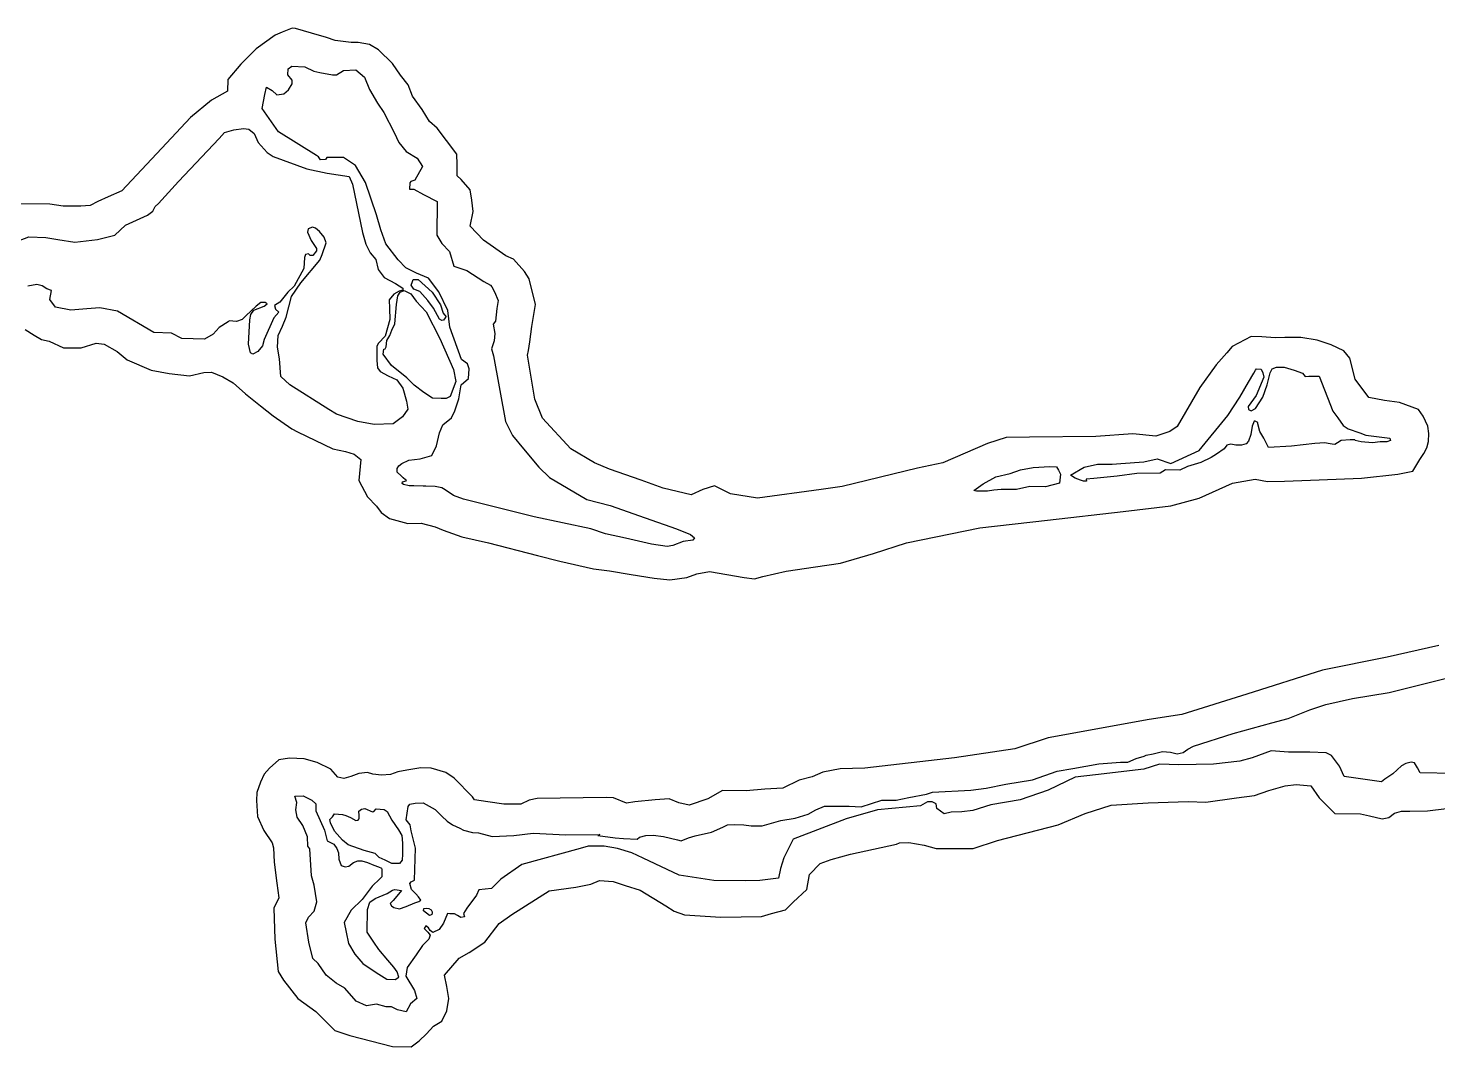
# Model space of a CAD drawing. Header units: metres. Extents: x 255476 to 378809, y 1739479 to 2227865.
# Drawn here: x 319812 to 321804, y 1909237 to 1910676 of the extents above; entities that cross this region are included whole.
import ezdxf

# ---------------------------------------------------------------- set-up
doc = ezdxf.new("R2010")
doc.units = ezdxf.units.M
doc.header["$MEASUREMENT"] = 0
doc.layers.add('MANGROOVE BUFFER ZONE', color=120, linetype='Continuous')

msp = doc.modelspace()

# ---------------------------------------------------------------- linework, layer by layer
at = {"layer": 'MANGROOVE BUFFER ZONE', "flags": 128}
for points in [[(319807.6, 1910250.8), (319820.2, 1910242.4), (319830.8, 1910236.4), (319841.4, 1910233.9), (319861.9, 1910224.7), (319886.9, 1910224.7), (319908.1, 1910231.2), (319919.2, 1910229.7), (319937.8, 1910219.6), (319951.8, 1910207.5), (319985.9, 1910193), (320011.2, 1910188.5), (320040.1, 1910185), (320060.1, 1910189.8), (320071, 1910190.5), (320087.1, 1910183.7), (320101.8, 1910175.1), (320119.1, 1910159.9), (320140.4, 1910142.7), (320158.1, 1910128.6), (320184.6, 1910110), (320192.6, 1910106.1), (320242.4, 1910082.1), (320260.5, 1910078.4), (320272.8, 1910074.5), (320281.9, 1910066.8), (320279.3, 1910037.2), (320291.7, 1910014), (320304.3, 1910000.8), (320311, 1909991.8), (320322.8, 1909983.3), (320348.4, 1909976.6), (320367.5, 1909977), (320387.3, 1909971.9), (320398.5, 1909966.8), (320424.9, 1909957.6), (320462.5, 1909948.9), (320531.6, 1909931.2), (320563.5, 1909923.1), (320611.1, 1909912.4), (320633.3, 1909909.3), (320664.1, 1909904.3), (320696.6, 1909899), (320719, 1909896.8), (320742.7, 1909900.3), (320756.9, 1909905.4), (320774.9, 1909908.8), (320823.8, 1909900.3), (320838.3, 1909898.4), (320850, 1909901.6), (320883.4, 1909909.1), (320924.5, 1909915.1), (320959.9, 1909920.3), (321006.5, 1909934), (321053.2, 1909949), (321157, 1909970.2), (321252.7, 1909981), (321359.6, 1909993.3), (321426.9, 1910001.6), (321466.9, 1910012.4), (321514.2, 1910033.3), (321546.2, 1910039), (321563.4, 1910035.8), (321587.5, 1910036.1), (321636.3, 1910038), (321696.1, 1910040.6), (321747.5, 1910046), (321768.8, 1910050.5), (321778.9, 1910067), (321784.3, 1910075.2), (321788.8, 1910083.5), (321791, 1910092.3), (321791.6, 1910103.7), (321790, 1910114.2), (321783.7, 1910128.2), (321776.7, 1910137.4), (321750, 1910147.5), (321728.8, 1910150.4), (321706.6, 1910154.5), (321687.5, 1910180.5), (321679.8, 1910210.1), (321671.5, 1910220.3), (321653.4, 1910228.9), (321633.7, 1910235.6), (321610.8, 1910239.4), (321587.8, 1910239.1), (321574.2, 1910238.8), (321555.4, 1910240.4), (321540.4, 1910240.7), (321513.4, 1910226.7), (321505.8, 1910217.5), (321491.1, 1910200.6), (321467.9, 1910168.5), (321435.8, 1910113.5), (321425.4, 1910106.3), (321405.8, 1910099.8), (321373.2, 1910103.2), (321320.8, 1910099.6), (321227, 1910098.2), (321194.2, 1910097.9), (321167.7, 1910089.5), (321104.4, 1910062), (321068.9, 1910054.7), (320962.5, 1910028.9), (320932.7, 1910024.5), (320842.6, 1910012.1), (320804.5, 1910018.2), (320781.8, 1910029.7), (320765.5, 1910024.6), (320748.9, 1910016.9), (320709.2, 1910026.5), (320678.5, 1910037.7), (320633.7, 1910053), (320612.1, 1910062.3), (320578.8, 1910081.8), (320539, 1910125.1), (320528.1, 1910152.3), (320517.5, 1910214.4), (320519.1, 1910220.8), (320520.7, 1910233.3), (320523.7, 1910255), (320529.1, 1910286.1), (320520.1, 1910322.3), (320513.6, 1910332.7), (320498, 1910350), (320487.1, 1910354.6), (320455.3, 1910376.8), (320436.6, 1910396.6), (320441, 1910417.3), (320438.8, 1910433.4), (320436.6, 1910447.9), (320423.9, 1910462.6), (320418.2, 1910467.9), (320418.2, 1910483.9), (320417.8, 1910498.2), (320403.2, 1910517.8), (320390.1, 1910535), (320379, 1910544.5), (320368.7, 1910561.7), (320355.3, 1910580.4), (320349, 1910596.4), (320338, 1910610), (320327, 1910626.5), (320307.2, 1910645.8), (320294.3, 1910653.3), (320278.4, 1910656.3), (320268.4, 1910656.3), (320246, 1910659.2), (320233.4, 1910663.2), (320212.3, 1910669.5), (320189.9, 1910676), (320185.2, 1910676.5), (320171.1, 1910670.8), (320161.2, 1910666.5), (320134.3, 1910647.3), (320112.7, 1910625.5), (320094.2, 1910603.8), (320093.6, 1910587.4), (320070.8, 1910574.8), (320041.4, 1910550.4), (320007.4, 1910514.1), (319944.1, 1910446.7), (319924.8, 1910437.9), (319910.2, 1910431.4), (319899.5, 1910425.9), (319886.3, 1910425.1), (319861.5, 1910425.1), (319842.4, 1910427.8), (319798.6, 1910428.2)], [(319786.8, 1910371.9), (319812.7, 1910381.8), (319836.9, 1910380.4), (319854, 1910378), (319877.7, 1910374.1), (319910.1, 1910377.6), (319934.4, 1910383.9), (319949.5, 1910397.9), (319970.3, 1910407.6), (319980.8, 1910412.4), (319988.3, 1910418), (319991.4, 1910424.4), (319996, 1910428.5), (320024.6, 1910459.8), (320081.7, 1910520.4), (320089.6, 1910529), (320102.8, 1910533), (320116.3, 1910534.9), (320123.9, 1910533.6), (320131.5, 1910527.7), (320137.1, 1910514.8), (320149.9, 1910500.7), (320158.3, 1910494.9), (320205.7, 1910477.5), (320234.5, 1910471.4), (320265.4, 1910466.7), (320270.3, 1910455.9), (320284.3, 1910387.7), (320289, 1910371.4), (320295.1, 1910358.9), (320303.1, 1910349.7), (320306.8, 1910335.5), (320315.1, 1910324.3), (320331.3, 1910315.6), (320341.3, 1910309), (320341.5, 1910306.4), (320336.1, 1910304.6), (320328.7, 1910300.6), (320322.2, 1910292.6), (320322.8, 1910280.3), (320322.9, 1910264.6), (320316.7, 1910241.1), (320306.9, 1910231.3), (320304.6, 1910227.1), (320304.6, 1910206.7), (320305.6, 1910196.5), (320309.6, 1910191.1), (320320.9, 1910185), (320333, 1910179.4), (320341.5, 1910167.7), (320346.8, 1910149.4), (320348.1, 1910141), (320348.3, 1910137.8), (320340.8, 1910127), (320327.8, 1910117.2), (320301, 1910116.3), (320277.9, 1910120.7), (320247.5, 1910130.9), (320236.7, 1910137.3), (320181.8, 1910172.5), (320169, 1910184.2), (320167.3, 1910209), (320164.1, 1910225.4), (320165.4, 1910242.1), (320171.5, 1910255.4), (320176.7, 1910267.8), (320184.3, 1910297.2), (320197.1, 1910316.7), (320224, 1910348.4), (320227.6, 1910356.6), (320232.9, 1910373.2), (320230.1, 1910381.2), (320223.8, 1910389), (320218.1, 1910393.7), (320213.9, 1910395.4), (320207.6, 1910392.8), (320206.5, 1910388.2), (320211.8, 1910376.6), (320219.6, 1910365), (320219.6, 1910361.8), (320214.1, 1910355.3), (320210.7, 1910355.1), (320208, 1910357.4), (320204, 1910356.8), (320202.5, 1910352.4), (320201.5, 1910336.8), (320188, 1910311.9), (320178.9, 1910303.3), (320167.7, 1910289.1), (320159.9, 1910284.7), (320161.6, 1910279.4), (320166, 1910275.2), (320159.3, 1910267), (320145.6, 1910236.6), (320143, 1910227.5), (320136.3, 1910219.7), (320129.3, 1910215.5), (320126, 1910217.4), (320123.2, 1910229.8), (320125.1, 1910264.2), (320126.6, 1910272), (320131, 1910277.7), (320145.6, 1910283.6), (320149.6, 1910287), (320147, 1910288.6), (320140.7, 1910288.6), (320134, 1910283.4), (320119.6, 1910269.9), (320114.4, 1910264.6), (320106.5, 1910261.9), (320096.2, 1910262.9), (320094.5, 1910261.2), (320081.9, 1910253.5), (320073.4, 1910243.8), (320061, 1910236.8), (320029.2, 1910238), (320014.6, 1910245.2), (319989.7, 1910246.4), (319938.2, 1910276.6), (319913, 1910281.3), (319895, 1910279.6), (319872.3, 1910278), (319850.7, 1910282.2), (319842.5, 1910292.8), (319844.9, 1910305.8), (319838.1, 1910308), (319831.5, 1910312.1), (319824.2, 1910314.1), (319811.3, 1910312)], [(321805.6, 1909804), (321732.6, 1909787.6), (321641.2, 1909769.2), (321534.3, 1909735.2), (321442.6, 1909706.5), (321396.4, 1909699.6), (321253.3, 1909673.6), (321206.4, 1909657.8), (321121, 1909645.1), (320994.4, 1909630.5), (320959.3, 1909629.5), (320935.1, 1909624.9), (320920, 1909618.2), (320901.7, 1909613.6), (320878.4, 1909602.5), (320853.2, 1909601.1), (320826.8, 1909598.8), (320793, 1909598.9), (320772.4, 1909587.3), (320746, 1909578.1), (320731.7, 1909581.6), (320717.8, 1909587.1), (320698, 1909585.7), (320669.1, 1909582.8), (320657.4, 1909581.1), (320639.2, 1909588.5), (320629, 1909589.3), (320531.2, 1909587.7), (320520.2, 1909585.5), (320508.1, 1909579.6), (320484.3, 1909579.9), (320461.4, 1909583.2), (320442.9, 1909585.9), (320439.8, 1909590), (320413.8, 1909616.6), (320402.1, 1909624.5), (320381.4, 1909630.6), (320366.7, 1909631.3), (320346.9, 1909627.7), (320334.2, 1909625.3), (320324.2, 1909621.5), (320311.1, 1909620.8), (320299.2, 1909622.1), (320291.3, 1909624.4), (320279.4, 1909623.3), (320268, 1909618.7), (320257.9, 1909616), (320249.4, 1909617.9), (320239.5, 1909629.3), (320220.2, 1909638.8), (320202.1, 1909643.8), (320181.2, 1909644.6), (320166.1, 1909642.5), (320153.1, 1909630.8), (320145.6, 1909622), (320140.4, 1909610.6), (320134.9, 1909596), (320134.4, 1909584.7), (320135.8, 1909562.4), (320145, 1909542.3), (320156.7, 1909525), (320158.8, 1909518.1), (320159.8, 1909497.9), (320163.2, 1909468.1), (320166.4, 1909447.3), (320159.1, 1909432.9), (320160.4, 1909389), (320165.2, 1909343.4), (320172.9, 1909330.9), (320193.2, 1909305.2), (320218.7, 1909286.8), (320245.3, 1909259.8), (320266.3, 1909252.7), (320326.6, 1909237.4), (320353.4, 1909236.8), (320364.4, 1909245.1), (320375, 1909255.3), (320384.6, 1909265.9), (320396.5, 1909272.9), (320403.8, 1909287.8), (320406.5, 1909305), (320403.5, 1909322.2), (320400.2, 1909338.1), (320421.1, 1909362), (320435.2, 1909370.2), (320457.5, 1909384.7), (320477.8, 1909411), (320495.4, 1909423.9), (320548.3, 1909457), (320586.1, 1909462.4), (320607, 1909466.5), (320619.2, 1909471.7), (320638.5, 1909470.5), (320655.7, 1909464.9), (320676.8, 1909458), (320713, 1909436.2), (320724.8, 1909428.4), (320739.3, 1909423.3), (320791.1, 1909420.1), (320848.2, 1909420.8), (320862.6, 1909425.3), (320882.4, 1909430.3), (320892.9, 1909441.2), (320912.3, 1909459.3), (320916, 1909480.1), (320931.4, 1909495.8), (320946.7, 1909501.7), (320974.3, 1909509.1), (321039.2, 1909523.3), (321043.3, 1909525.2), (321056.6, 1909525.6), (321078.2, 1909521.9), (321095.3, 1909517), (321118.9, 1909517.2), (321147.3, 1909517.2), (321181.8, 1909528.5), (321267.5, 1909550.6), (321306, 1909566.6), (321342.3, 1909578.3), (321395, 1909581.6), (321451.3, 1909583.4), (321476.3, 1909582.6), (321519.9, 1909588.7), (321545.1, 1909592), (321565.2, 1909599.2), (321588.5, 1909605.7), (321604.1, 1909607.6), (321624.6, 1909605.7), (321636.5, 1909588.7), (321658.6, 1909566.6), (321695.1, 1909565.9), (321707.6, 1909563.1), (321725.6, 1909558.9), (321735, 1909561.1), (321743, 1909567.1), (321752.8, 1909569.8), (321764.5, 1909569.8), (321789.8, 1909570.2), (321816.7, 1909573.6)], [(321826.7, 1909623.3), (321779.3, 1909623.8), (321775.7, 1909631.1), (321771.4, 1909638), (321766.4, 1909639.2), (321759.2, 1909637.1), (321752.8, 1909633.8), (321740.6, 1909622.6), (321729.4, 1909614.9), (321724.6, 1909611.1), (321671.8, 1909619), (321665.2, 1909633.3), (321653.9, 1909648.5), (321646.5, 1909652.2), (321623.2, 1909653.1), (321593.3, 1909653.1), (321568.8, 1909654.9), (321542, 1909645.4), (321524.2, 1909640.5), (321487.2, 1909636.4), (321438, 1909635.2), (321410.7, 1909636.4), (321388.7, 1909629.4), (321320.2, 1909621.3), (321291.8, 1909617.9), (321253.4, 1909599.4), (321213.7, 1909585.8), (321172.5, 1909578.8), (321147.2, 1909570.9), (321131.7, 1909569.1), (321116.5, 1909568.2), (321106.5, 1909565.9), (321096.1, 1909573.5), (321095.2, 1909580.2), (321089.4, 1909582.9), (321083, 1909582.9), (321073, 1909577.6), (321012.2, 1909571.9), (320968.1, 1909558.9), (320893.3, 1909530.3), (320879.9, 1909503.7), (320875.3, 1909488.8), (320872.3, 1909475.2), (320845.9, 1909471.7), (320825.6, 1909471.5), (320781.2, 1909472), (320731.9, 1909479.6), (320681, 1909503.4), (320665, 1909510.8), (320644.7, 1909517.1), (320625.8, 1909520.5), (320603.6, 1909520.5), (320592, 1909517.1), (320509.5, 1909494.5), (320479.9, 1909473.8), (320466.6, 1909460.5), (320448.8, 1909458.7), (320445.5, 1909451.3), (320431.8, 1909432.8), (320427, 1909425.4), (320428.7, 1909420.7), (320423.4, 1909419.4), (320418.5, 1909422.3), (320414.5, 1909424.7), (320407.9, 1909424.7), (320404.5, 1909425.3), (320398.7, 1909411.4), (320392.6, 1909402.7), (320383.9, 1909398.3), (320380.3, 1909401.3), (320377.5, 1909404.8), (320373.9, 1909407.7), (320371.8, 1909403.8), (320376.7, 1909399), (320379.9, 1909394.5), (320378.1, 1909388.8), (320369.3, 1909379.8), (320360.3, 1909367), (320347.7, 1909348.8), (320345.8, 1909336.5), (320357.8, 1909316.4), (320361.3, 1909305), (320352.3, 1909297.3), (320346, 1909286.1), (320334, 1909288.9), (320325.6, 1909293.5), (320317.9, 1909293.5), (320304.2, 1909296.9), (320290.2, 1909294.9), (320275.4, 1909301.1), (320259.6, 1909319.8), (320247.2, 1909326.6), (320232.9, 1909338.2), (320221.8, 1909354.5), (320214.3, 1909361.5), (320208.8, 1909384.9), (320204.5, 1909412), (320208.2, 1909420.1), (320216.3, 1909428.4), (320219.8, 1909441.7), (320216, 1909465.1), (320212.2, 1909478.5), (320210.1, 1909516.7), (320207, 1909520.4), (320206.8, 1909533.7), (320200.1, 1909549.7), (320192, 1909561.3), (320190.3, 1909571.8), (320191.5, 1909582), (320189, 1909591), (320200.5, 1909591.5), (320212.8, 1909585.4), (320218.5, 1909580.1), (320218.4, 1909570.5), (320230.5, 1909543), (320234.7, 1909528.1), (320244.1, 1909523), (320248.1, 1909517.2), (320250.6, 1909510.9), (320251, 1909501.9), (320254.1, 1909493.1), (320259.8, 1909491), (320265, 1909492.3), (320271.5, 1909497.5), (320278, 1909499.6), (320283.7, 1909499.6), (320291.6, 1909497.1), (320300.6, 1909493.3), (320306.9, 1909491), (320311.5, 1909489.1), (320311.9, 1909487.2), (320311.7, 1909476.8), (320308.8, 1909474.3), (320298.3, 1909463.8), (320283.9, 1909445.2), (320268.2, 1909429.7), (320258.5, 1909412.6), (320261.3, 1909399), (320264.6, 1909382.9), (320273.4, 1909367.8), (320284.9, 1909354.7), (320303.6, 1909341.7), (320318.8, 1909332.3), (320330.8, 1909332.1), (320336, 1909335), (320333.3, 1909342.7), (320328.5, 1909349.2), (320320.3, 1909359.3), (320307.5, 1909374.3), (320300.6, 1909384.8), (320290.8, 1909398.6), (320291.6, 1909431), (320294.6, 1909441.3), (320302.1, 1909446.5), (320319.2, 1909453.6), (320326.8, 1909458), (320330.1, 1909459), (320339.7, 1909457.5), (320335.2, 1909452.5), (320328, 1909443.8), (320323.7, 1909439.2), (320325.4, 1909436.1), (320328.8, 1909433.5), (320336.6, 1909432), (320346.2, 1909435.3), (320358.3, 1909440.1), (320363.9, 1909442.2), (320366.8, 1909444.2), (320363.8, 1909448.8), (320359.7, 1909453), (320353.7, 1909459.3), (320351.1, 1909467.7), (320353.1, 1909470), (320357.8, 1909472.5), (320359.3, 1909517.6), (320353.2, 1909542), (320352, 1909550.6), (320346.3, 1909557.6), (320348.9, 1909576.3), (320351.4, 1909579.5), (320358.8, 1909581), (320370.2, 1909581.6), (320387.3, 1909572.1), (320396.6, 1909562.6), (320404, 1909555.5), (320411.6, 1909550.6), (320421.9, 1909545.8), (320427.2, 1909543), (320439.7, 1909539.8), (320448.5, 1909539), (320467.7, 1909533.8), (320498.4, 1909535.3), (320525.5, 1909538.7), (320571.6, 1909536.6), (320619.7, 1909537), (320616.9, 1909535.4), (320641.7, 1909532.3), (320653.3, 1909531), (320672.4, 1909530.3), (320675.8, 1909533.1), (320684.7, 1909535.6), (320695.3, 1909536.1), (320709.9, 1909534.2), (320729.6, 1909529.5), (320734.7, 1909528), (320745.1, 1909532), (320754.4, 1909535), (320777.8, 1909540.3), (320793.7, 1909547.3), (320800.2, 1909550.5), (320809.6, 1909550.9), (320823.3, 1909550.3), (320833.7, 1909549.2), (320849.1, 1909549.1), (320875.7, 1909556.7), (320895.8, 1909559.9), (320914.1, 1909565.4), (320925, 1909571.8), (320937.3, 1909576.9), (320972.4, 1909576.7), (320989.4, 1909576), (321018.2, 1909585.4), (321038.6, 1909585.6), (321056.5, 1909589), (321081.4, 1909593.7), (321089.9, 1909596.8), (321144, 1909599.5), (321165.9, 1909602.2), (321193.6, 1909608), (321231.4, 1909614.1), (321266.2, 1909626.2), (321288.5, 1909630.2), (321325.3, 1909636.5), (321355.7, 1909638.9), (321366.2, 1909639.2), (321377.7, 1909644.4), (321389.2, 1909647.8), (321392.2, 1909648.9), (321401.8, 1909651), (321415.1, 1909654.1), (321426.3, 1909653.3), (321435.8, 1909650.8), (321444.1, 1909652.6), (321451.1, 1909657.3), (321459.1, 1909661.9), (321514.9, 1909679.7), (321569.7, 1909694.7), (321592.7, 1909701), (321623.2, 1909712.9), (321645.8, 1909720.8), (321683.8, 1909729.3), (321735.2, 1909737.5), (321814.4, 1909757.4)]]:
    msp.add_lwpolyline(points, dxfattribs=at)
for points in [[(320142.8, 1910562.8), (320146.3, 1910582.8), (320148.7, 1910593.1), (320156.9, 1910588.3), (320163.5, 1910582.4), (320173.1, 1910583.5), (320180, 1910589.3), (320185.1, 1910597.6), (320185.1, 1910603.1), (320179, 1910610.6), (320179.3, 1910619.2), (320184.5, 1910623), (320202.7, 1910622), (320215.7, 1910615.8), (320224, 1910613.7), (320242.2, 1910610.3), (320247.7, 1910610.6), (320257.7, 1910616.5), (320275.2, 1910617.5), (320287.3, 1910607.2), (320294.5, 1910590), (320305.5, 1910570.7), (320314.8, 1910557.3), (320329.2, 1910528.8), (320335.8, 1910514.7), (320346.1, 1910502), (320361.5, 1910492.7), (320369.1, 1910481.1), (320358.4, 1910461.5), (320352.9, 1910459.8), (320351.2, 1910458), (320350.9, 1910449.1), (320357.1, 1910448.8), (320370.5, 1910441.2), (320390.1, 1910431.6), (320389.4, 1910383.8), (320396.5, 1910372.2), (320407.6, 1910360.8), (320413.7, 1910340.1), (320432, 1910333.9), (320456.1, 1910318.6), (320465.5, 1910313.3), (320467.3, 1910310.7), (320471.1, 1910303.8), (320476.4, 1910291.4), (320474.5, 1910280.3), (320472.2, 1910262.4), (320469.1, 1910257.9), (320471.3, 1910245.1), (320470.6, 1910234.5), (320466.6, 1910223.1), (320469.4, 1910213.2), (320486.5, 1910120.5), (320496.2, 1910100.6), (320511.9, 1910081.8), (320533.7, 1910056.2), (320548.7, 1910041.3), (320601.7, 1910010.3), (320634.4, 1910002), (320683.8, 1909984.4), (320728.2, 1909969), (320747.9, 1909960.8), (320753.8, 1909956.1), (320751.1, 1909952.8), (320737.7, 1909950.9), (320722.9, 1909945.4), (320715.1, 1909944.1), (320692.8, 1909947.4), (320656.2, 1909955.5), (320628.1, 1909962), (320607.2, 1909968.8), (320527.2, 1909986), (320427.3, 1910011), (320413.1, 1910015.9), (320401.1, 1910024.2), (320396.4, 1910026.6), (320387.1, 1910028.7), (320373.8, 1910029.1), (320370.4, 1910029.1), (320356.9, 1910029.6), (320350.6, 1910029.6), (320342.5, 1910031.5), (320340.3, 1910033), (320341, 1910035.3), (320346.1, 1910036.5), (320346.5, 1910037), (320345.2, 1910038.2), (320342.1, 1910041), (320339.1, 1910043.9), (320333.6, 1910049.1), (320333.5, 1910054.1), (320335.8, 1910058), (320339.9, 1910061.3), (320350, 1910065.7), (320366, 1910067.6), (320382.4, 1910072.7), (320388.9, 1910086.4), (320393.1, 1910104.5), (320397.9, 1910115.7), (320410.1, 1910125.9), (320414.7, 1910135.7), (320420.8, 1910152.8), (320423.8, 1910172.6), (320434.3, 1910181.3), (320435.1, 1910195.1), (320432.8, 1910202.1), (320424.4, 1910208.1), (320407.9, 1910253.7), (320405.1, 1910277.5), (320392.2, 1910304), (320377.8, 1910323), (320360.9, 1910330.4), (320345.8, 1910337.8), (320334.7, 1910349.2), (320317.3, 1910371.7), (320310.3, 1910391.3), (320304.4, 1910412.6), (320288.6, 1910458.4), (320274.6, 1910482.2), (320257.8, 1910493.7), (320245.2, 1910493.7), (320234, 1910493.7), (320232.3, 1910490.9), (320224.9, 1910490.6), (320222.1, 1910494.4), (320219.2, 1910496.5), (320165.5, 1910529.9)], [(320353.1, 1910313.1), (320355.1, 1910318.5), (320356.2, 1910321.2), (320363.2, 1910321.3), (320373, 1910312.5), (320383, 1910303.2), (320394.9, 1910285.3), (320398.5, 1910273.6), (320402.5, 1910268.7), (320401.2, 1910267.3), (320398.8, 1910263.7), (320396.7, 1910263.5), (320393.4, 1910265.2), (320384.9, 1910280.6), (320376.8, 1910291.4), (320365.6, 1910304.3), (320357.2, 1910307.6)], [(320314.4, 1910222.8), (320316.4, 1910223.5), (320317.9, 1910226.1), (320318.7, 1910235.1), (320323.2, 1910242.1), (320325.7, 1910249.8), (320330.3, 1910258.4), (320332.4, 1910285.7), (320334.3, 1910298.1), (320337.5, 1910303.3), (320343.4, 1910305.9), (320352.6, 1910301), (320360.1, 1910290.5), (320374.4, 1910275.7), (320393.8, 1910237.8), (320413.2, 1910194), (320416.4, 1910177.1), (320408.4, 1910156), (320402.5, 1910153.2), (320395.6, 1910153.1), (320383.4, 1910153.5), (320371.3, 1910161.5), (320357.5, 1910171.8), (320347.1, 1910182.5), (320325.4, 1910199.7), (320313.8, 1910215.9)], [(321284.9, 1910044.9), (321304.6, 1910055.8), (321323.2, 1910060.1), (321344.1, 1910060.3), (321356.1, 1910061.2), (321388.5, 1910063.7), (321407.4, 1910067.6), (321426.7, 1910061.2), (321466.7, 1910079.8), (321507.3, 1910129), (321524.4, 1910155), (321536.6, 1910176.3), (321544.2, 1910188.8), (321546.6, 1910192.9), (321547.9, 1910195.1), (321554.5, 1910194.6), (321557.1, 1910189.5), (321558.3, 1910183.2), (321547.6, 1910157.2), (321536.3, 1910141.9), (321536.4, 1910137.3), (321540.4, 1910135.6), (321546.7, 1910138.9), (321556.8, 1910154.9), (321563, 1910172.3), (321567.2, 1910189.2), (321570.3, 1910195.2), (321576.3, 1910197.2), (321586.9, 1910197.2), (321601.1, 1910193.1), (321612.9, 1910189), (321616.7, 1910184), (321622.1, 1910184.8), (321636.6, 1910184.8), (321655.8, 1910135.4), (321662.9, 1910125.7), (321670.3, 1910114.9), (321677.7, 1910110.4), (321694.2, 1910104.4), (321702.5, 1910101.2), (321736.5, 1910096.9), (321737.2, 1910093.8), (321732, 1910091.9), (321722.7, 1910091.9), (321711.8, 1910090.3), (321695.8, 1910091.6), (321687.5, 1910093.5), (321686.8, 1910094.8), (321680.3, 1910094.8), (321667.5, 1910093.5), (321662.3, 1910090.5), (321658.5, 1910088.2), (321655, 1910088.5), (321649.3, 1910089.5), (321644.4, 1910090.2), (321630.4, 1910089.6), (321597.5, 1910085.9), (321565, 1910084), (321558.2, 1910097.1), (321552.7, 1910106.6), (321550, 1910117.1), (321550, 1910119), (321545.9, 1910121), (321544.6, 1910121), (321541.8, 1910114), (321540, 1910102), (321536.7, 1910092.8), (321533.5, 1910089), (321526.8, 1910087.2), (321518.6, 1910087), (321511.5, 1910088.3), (321506.2, 1910086.9), (321502.3, 1910082.1), (321491.2, 1910074.2), (321483.9, 1910069.9), (321469.1, 1910062.7), (321450.5, 1910056.9), (321439.5, 1910051.8), (321419.5, 1910052.2), (321411.7, 1910047.4), (321378.8, 1910047.1), (321351, 1910043.2), (321318.2, 1910039.8), (321307.1, 1910039), (321307.5, 1910036.4), (321303.3, 1910036.4), (321299.1, 1910037.6), (321295.6, 1910039.2), (321291.7, 1910040.5)], [(321148.5, 1910022.9), (321161.7, 1910032.4), (321179.4, 1910042.2), (321199.6, 1910047), (321214.5, 1910052.2), (321232.2, 1910055.6), (321255.8, 1910056.9), (321265.4, 1910056.5), (321268.3, 1910051.7), (321271, 1910046), (321269.7, 1910033.4), (321249.5, 1910028.4), (321227.7, 1910028.6), (321208.9, 1910024.5), (321199.1, 1910024.5), (321187.1, 1910024.3), (321176.7, 1910023.6), (321167.6, 1910022.2), (321153.3, 1910022.2), (321152.1, 1910022.2)], [(320340.5, 1909500.5), (320336.8, 1909496.1), (320325.7, 1909495.8), (320316.7, 1909500.8), (320308.2, 1909504.4), (320302.2, 1909510), (320286.8, 1909514.2), (320264, 1909522.3), (320256.4, 1909528.8), (320245, 1909541.4), (320239.2, 1909553.2), (320238.3, 1909558.1), (320241.8, 1909561.7), (320244.9, 1909566.1), (320256, 1909565.2), (320260.8, 1909563.9), (320267.4, 1909561.1), (320275, 1909556.5), (320278.2, 1909556.9), (320278.9, 1909558.5), (320279.5, 1909559.2), (320279.5, 1909563.9), (320279.2, 1909569.9), (320283.2, 1909572.7), (320287.7, 1909573.7), (320298.5, 1909568.7), (320300.6, 1909569.3), (320303.6, 1909573), (320315.1, 1909572.4), (320319.4, 1909569.3), (320325.9, 1909557), (320335.4, 1909543.5), (320339.8, 1909535.3), (320340.9, 1909524.6), (320340.9, 1909509)], [(320383.1, 1909426.1), (320382.2, 1909423.9), (320380.5, 1909422.7), (320379.1, 1909422.5), (320374.8, 1909425.8), (320370.6, 1909429), (320371, 1909432.4), (320374.3, 1909432.9), (320378, 1909432.3), (320381.5, 1909430.4), (320383.1, 1909427.6)]]:
    msp.add_lwpolyline(points, close=True, dxfattribs=at)

doc.saveas('drawing.dxf')
